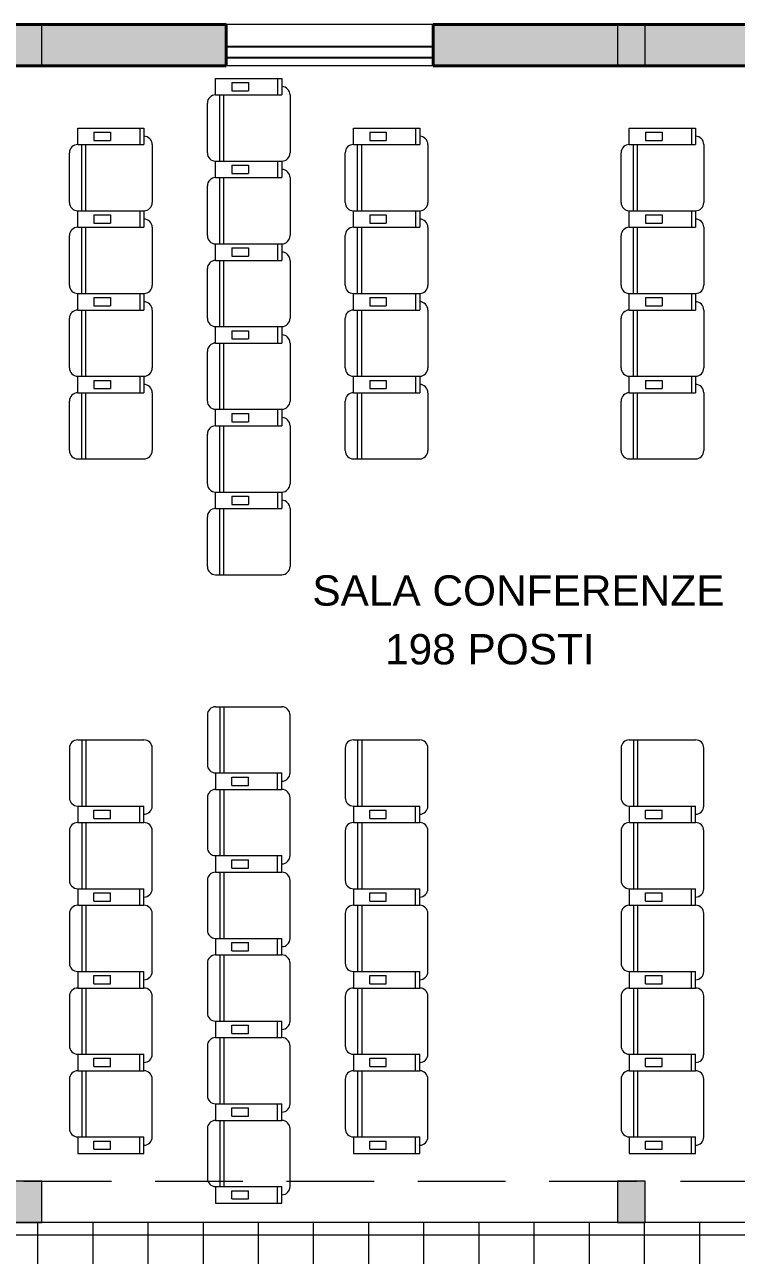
# Model space of a CAD drawing. Header units: millimetres. Extents: x 302.6 to 349.1, y 166.4 to 192.5.
# Drawn here: x 331.7 to 336.86, y 178.21 to 187.13 of the extents above; entities that cross this region are included whole.
import ezdxf

# ---------------------------------------------------------------- set-up
doc = ezdxf.new("R2010")
doc.units = ezdxf.units.MM
doc.linetypes.add('TRATTEGGIATA2', pattern=[9.525, 6.35, -3.175])
for name, color, linetype, lineweight in [('ARREDI attrezzature - furniture', 175, 'Continuous', 9), ('MURATURA sezioni - section wall', 7, 'Continuous', 40), ('PAVIMENTAZIONE - flooring', 250, 'Continuous', 5), ('PILASTRI struttura - structure', 7, 'Continuous', 13), ('PROIEZIONI finissime - fine lines', 251, 'Continuous', 9)]:
    doc.layers.add(name, color=color, linetype=linetype, lineweight=lineweight)
doc.layers.add('MURATURA tratteggi - hatch wall', color=253, linetype='Continuous', true_color=0xa1a1a1)
doc.layers.add('VETRATE sezioni - windows sections', color=171, linetype='Continuous', true_color=0x4d79ff)
doc.layers.add('SCRITTE - txt', color=252, linetype='Continuous')
doc.styles.get("Standard").update_dxf_attribs({"font": 'arial.ttf'})

msp = doc.modelspace()

# ---------------------------------------------------------------- hatches: boundary and pattern name
at = {"layer": 'MURATURA tratteggi - hatch wall'}
h = msp.add_hatch(color=256, dxfattribs=at)
h.dxf.hatch_style = 1
h.paths.add_polyline_path([(303.0264, 186.8349), (302.7264, 186.8349), (302.7264, 178.7474), (303.0264, 178.7474), (303.0264, 179.7974), (304.5764, 179.7974), (304.5764, 179.9474), (303.0264, 179.9474), (303.0264, 181.9474), (306.2264, 181.9474), (306.2264, 182.0974), (303.0264, 182.0974)])
h.paths.add_polyline_path([(304.3764, 187.1349), (303.0264, 187.1349), (303.0264, 186.8349), (304.3764, 186.8349)])
h.paths.add_polyline_path([(307.2264, 187.1349), (305.8764, 187.1349), (305.8764, 186.8349), (307.2264, 186.8349)])
h.paths.add_polyline_path([(308.5389, 187.1349), (307.4264, 187.1349), (307.4264, 186.8349), (308.5389, 186.8349)])
h.paths.add_polyline_path([(307.3764, 186.8349), (307.2264, 186.8349), (307.2264, 178.7474), (307.3764, 178.7474)])
h.paths.add_polyline_path([(314.5764, 182.0974), (311.3514, 182.0974), (311.3514, 186.8349), (311.2014, 186.8349), (311.2014, 182.0974), (308.3764, 182.0974), (308.3764, 181.9474), (311.2014, 181.9474), (311.2014, 179.9474), (309.6514, 179.9474), (309.6514, 179.7974), (311.2014, 179.7974), (311.2014, 178.7474), (311.3514, 178.7474), (311.3514, 179.7974), (312.9014, 179.7974), (312.9014, 179.9474), (311.3514, 179.9474), (311.3514, 181.9474), (314.5764, 181.9474)])
h.paths.add_polyline_path([(306.2264, 178.5974), (304.5764, 178.5974), (304.5764, 179.0974), (304.4264, 179.0974), (304.4264, 178.5974), (303.0264, 178.5974), (303.0264, 178.4474), (306.2264, 178.4474)])
h.paths.add_polyline_path([(305.0264, 176.4474), (304.7264, 176.4474), (304.7264, 175.3974), (302.7264, 175.3974), (302.7264, 173.5974), (303.0264, 173.5974), (303.0264, 175.0974), (304.8764, 175.0974), (304.8764, 174.8974), (305.0264, 174.8974), (305.0264, 175.0974)])
h.paths.add_polyline_path([(307.2264, 173.5974), (305.0264, 173.5974), (305.0264, 173.9974), (304.8764, 173.9974), (304.8764, 173.5974), (303.0264, 173.5974), (303.0264, 173.2974), (307.2264, 173.2974)])
h.paths.add_polyline_path([(314.4264, 176.4474), (306.7264, 176.4474), (306.7264, 176.2974), (311.1764, 176.2974), (311.1764, 173.5974), (311.3264, 173.5974), (311.3264, 176.2974), (314.4264, 176.2974)])
h.paths.add_polyline_path([(320.2865, 176.4474), (320.1264, 176.4474), (315.5764, 176.4474), (315.5764, 176.2974), (319.9764, 176.2974), (319.9764, 173.5974), (320.1264, 173.5974), (320.1264, 176.2974), (320.2865, 176.2974)])
h.paths.add_polyline_path([(325.1801, 176.4474), (321.2865, 176.4474), (321.2865, 176.2974), (323.8764, 176.2974), (323.8764, 173.5974), (324.0764, 173.5974), (324.0764, 176.2974), (325.1801, 176.2974)])
h.paths.add_polyline_path([(311.1764, 173.5974), (307.4264, 173.5974), (307.4264, 173.2974), (311.1764, 173.2974)])
h.paths.add_polyline_path([(315.5514, 173.5974), (314.4264, 173.5974), (314.4264, 175.2974), (314.4264, 175.4474), (314.2764, 175.4474), (314.2764, 173.5974), (311.3764, 173.5974), (311.3764, 173.2974), (315.5514, 173.2974)])
h.paths.add_polyline_path([(315.7264, 175.4474), (315.1204, 175.4474), (315.1204, 175.2974), (315.5764, 175.2974), (315.5764, 173.5974), (315.7264, 173.5974)])
h.paths.add_polyline_path([(319.9264, 173.5974), (315.7514, 173.5974), (315.7514, 173.2974), (319.9264, 173.2974)])
h.paths.add_polyline_path([(323.8764, 173.5974), (320.1264, 173.5974), (320.1264, 173.2974), (323.8764, 173.2974)])
h.paths.add_polyline_path([(327.6764, 173.5974), (324.0764, 173.5974), (324.0764, 173.2974), (327.6764, 173.2974)])
h.paths.add_polyline_path([(331.6264, 173.5974), (327.8764, 173.5974), (327.8764, 173.2974), (331.6264, 173.2974)])
h.paths.add_polyline_path([(336.0014, 173.5974), (331.8264, 173.5974), (331.8264, 173.2974), (336.0014, 173.2974)])
h.paths.add_polyline_path([(340.3764, 173.5974), (336.2014, 173.5974), (336.2014, 173.2974), (340.3764, 173.2974)])
h.paths.add_polyline_path([(339.2249, 176.4474), (332.9779, 176.4474), (332.9779, 176.2974), (336.0264, 176.2974), (336.0264, 173.5974), (336.1764, 173.5974), (336.1764, 176.2974), (339.2249, 176.2974)])
h.paths.add_polyline_path([(331.7764, 176.4474), (331.163, 176.4474), (331.163, 176.2974), (331.6264, 176.2974), (331.6264, 175.4474), (331.6264, 173.5974), (331.7764, 173.5974), (331.7764, 175.2974), (333.6279, 175.2974), (333.6279, 175.4474), (331.7764, 175.4474)])
h.paths.add_polyline_path([(311.1764, 187.1349), (310.0389, 187.1349), (310.0389, 186.8349), (311.1764, 186.8349)])
h.paths.add_polyline_path([(312.7139, 187.1349), (311.3764, 187.1349), (311.3764, 186.8349), (312.7139, 186.8349)])
h.paths.add_polyline_path([(315.5514, 187.1349), (314.2139, 187.1349), (314.2139, 186.8349), (315.5514, 186.8349)])
h.paths.add_polyline_path([(317.0889, 187.1349), (315.7514, 187.1349), (315.7514, 186.8349), (317.0889, 186.8349)])
h.paths.add_polyline_path([(319.9264, 187.1349), (318.5889, 187.1349), (318.5889, 186.8349), (319.9264, 186.8349)])
h.paths.add_polyline_path([(321.2639, 187.1349), (320.1264, 187.1349), (320.1264, 186.8349), (321.2639, 186.8349)])
h.paths.add_polyline_path([(323.8764, 187.1349), (322.7639, 187.1349), (322.7639, 186.8349), (323.8764, 186.8349)])
h.paths.add_polyline_path([(325.1264, 187.1349), (324.0764, 187.1349), (324.0764, 186.8349), (325.1264, 186.8349)])
h.paths.add_polyline_path([(327.6764, 187.1349), (326.6264, 187.1349), (326.6264, 186.8349), (327.6764, 186.8349)])
h.paths.add_polyline_path([(329.0014, 187.1349), (327.8764, 187.1349), (327.8764, 186.8349), (329.0014, 186.8349)])
h.paths.add_polyline_path([(336.0014, 187.1349), (334.6639, 187.1349), (334.6639, 186.8349), (336.0014, 186.8349)])
h.paths.add_polyline_path([(331.6264, 187.1349), (330.5014, 187.1349), (330.5014, 186.8349), (331.6264, 186.8349)])
h.paths.add_polyline_path([(333.1639, 187.1349), (331.8264, 187.1349), (331.8264, 186.8349), (333.1639, 186.8349)])
h.paths.add_polyline_path([(337.5389, 187.1349), (336.2014, 187.1349), (336.2014, 186.8349), (337.5389, 186.8349)])
h.paths.add_polyline_path([(340.3764, 187.1349), (339.0389, 187.1349), (339.0389, 186.8349), (340.3764, 186.8349)])
h.paths.add_polyline_path([(341.7014, 187.1349), (340.5764, 187.1349), (340.5764, 186.8349), (341.7014, 186.8349)])
h.paths.add_polyline_path([(344.3264, 187.1349), (343.2014, 187.1349), (343.2014, 186.8349), (344.3264, 186.8349)])
h.paths.add_polyline_path([(348.7264, 187.1349), (344.5264, 187.1349), (344.5264, 186.8349), (348.7264, 186.8349)])
h.paths.add_polyline_path([(349.0264, 186.8349), (348.7264, 186.8349), (348.7264, 178.7474), (349.0264, 178.7474)])
h.paths.add_polyline_path([(348.7264, 178.7474), (346.7264, 178.7474), (346.7264, 178.4474), (348.7264, 178.4474)])
h.paths.add_polyline_path([(347.0264, 176.4474), (346.7264, 176.4474), (346.7264, 174.8974), (346.8764, 174.8974), (346.8764, 175.0974), (348.7264, 175.0974), (348.7264, 173.5974), (349.0264, 173.5974), (349.0264, 175.3974), (347.0264, 175.3974)])
h.paths.add_polyline_path([(348.7264, 173.5974), (346.8764, 173.5974), (346.8764, 173.9974), (346.7264, 173.9974), (346.7264, 173.5974), (344.5264, 173.5974), (344.5264, 173.2974), (348.7264, 173.2974)])
h.paths.add_polyline_path([(344.3264, 173.5974), (340.5764, 173.5974), (340.5764, 173.2974), (344.3264, 173.2974)])
h.paths.add_polyline_path([(340.5764, 176.2974), (345.0264, 176.2974), (345.0264, 176.4474), (340.4264, 176.4474), (340.4264, 175.4474), (338.5749, 175.4474), (338.5749, 175.2974), (340.4264, 175.2974), (340.4264, 173.5974), (340.5764, 173.5974)])
h.paths.add_polyline_path([(311.1764, 178.5974), (309.8014, 178.5974), (309.8014, 179.0974), (309.6514, 179.0974), (309.6514, 178.5974), (308.4264, 178.5974), (308.4264, 178.4474), (311.1764, 178.4474)])
h.paths.add_polyline_path([(314.5514, 178.5974), (312.9014, 178.5974), (312.9014, 179.0974), (312.7514, 179.0974), (312.7514, 178.5974), (311.3764, 178.5974), (311.3764, 178.4474), (314.5514, 178.4474)])
h.paths.add_polyline_path([(315.7264, 186.8349), (315.5764, 186.8349), (315.5764, 178.7474), (315.7264, 178.7474)])
h.paths.add_polyline_path([(322.9264, 182.0974), (320.1014, 182.0974), (320.1014, 186.8349), (319.9514, 186.8349), (319.9514, 182.0974), (316.7264, 182.0974), (316.7264, 181.9474), (319.9514, 181.9474), (319.9514, 179.9474), (318.4014, 179.9474), (318.4014, 179.7974), (319.9514, 179.7974), (319.9514, 178.7474), (320.1014, 178.7474), (320.1014, 179.7974), (321.6514, 179.7974), (321.6514, 179.9474), (320.1014, 179.9474), (320.1014, 181.9474), (322.9264, 181.9474)])
h.paths.add_polyline_path([(319.9264, 178.5974), (318.5514, 178.5974), (318.5514, 179.0974), (318.4014, 179.0974), (318.4014, 178.5974), (316.7514, 178.5974), (316.7514, 178.4474), (319.9264, 178.4474)])
h.paths.add_polyline_path([(322.8764, 178.5974), (321.6514, 178.5974), (321.6514, 179.0974), (321.5014, 179.0974), (321.5014, 178.5974), (320.1264, 178.5974), (320.1264, 178.4474), (322.8764, 178.4474)])
h.paths.add_polyline_path([(324.0764, 186.8349), (323.9264, 186.8349), (323.9264, 178.7474), (324.0764, 178.7474)])
h.paths.add_polyline_path([(337.3749, 175.6974), (337.3249, 175.6974), (337.3249, 175.4474), (336.1764, 175.4474), (336.1764, 175.3974), (337.3749, 175.3974)], flags=17)
h.paths.add_polyline_path([(337.3749, 174.7974), (337.3249, 174.7974), (337.3249, 174.5474), (336.1764, 174.5474), (336.1764, 174.4974), (337.3749, 174.4974)], flags=17)
h.paths.add_polyline_path([(337.3764, 173.8974), (337.3264, 173.8974), (337.3264, 173.5974), (337.3764, 173.5974)], flags=17)
h.paths.add_polyline_path([(336.0264, 175.4474), (334.8779, 175.4474), (334.8779, 175.6974), (334.8279, 175.6974), (334.8279, 175.3974), (336.0264, 175.3974)], flags=17)
h.paths.add_polyline_path([(336.0264, 174.5474), (334.8779, 174.5474), (334.8779, 174.7974), (334.8279, 174.7974), (334.8279, 174.4974), (336.0264, 174.4974)], flags=17)
h.paths.add_polyline_path([(334.8764, 173.8974), (334.8264, 173.8974), (334.8264, 173.5974), (334.8764, 173.5974)], flags=17)
at = {"layer": 'MURATURA tratteggi - hatch wall', "true_color": 0x707070}
h = msp.add_hatch(color=8, dxfattribs=at)
h.dxf.hatch_style = 1
h.paths.add_polyline_path([(349.0264, 173.2974), (348.7264, 173.2974), (348.7264, 173.5974), (349.0264, 173.5974)], flags=17)
h.paths.add_polyline_path([(349.0264, 173.2974), (348.7264, 173.2974), (348.7264, 173.5974), (349.0264, 173.5974)], flags=17)
h.paths.add_polyline_path([(348.7264, 186.8349), (349.0264, 186.8349), (349.0264, 187.1349), (348.7264, 187.1349)])
h.paths.add_polyline_path([(344.3264, 173.2974), (344.5264, 173.2974), (344.5264, 173.5974), (344.3264, 173.5974)], flags=17)
h.paths.add_polyline_path([(344.3264, 173.2974), (344.5264, 173.2974), (344.5264, 173.5974), (344.3264, 173.5974)], flags=17)
h.paths.add_polyline_path([(348.7264, 173.2974), (349.0264, 173.2974), (349.0264, 173.5974), (348.7264, 173.5974)], flags=17)
h.paths.add_polyline_path([(348.7264, 173.2974), (349.0264, 173.2974), (349.0264, 173.5974), (348.7264, 173.5974)], flags=17)
h.paths.add_polyline_path([(302.7264, 173.2974), (303.0264, 173.2974), (303.0264, 173.5974), (302.7264, 173.5974)], flags=17)
h.paths.add_polyline_path([(302.7264, 173.2974), (303.0264, 173.2974), (303.0264, 173.5974), (302.7264, 173.5974)], flags=17)
h.paths.add_polyline_path([(307.2264, 173.2974), (307.4264, 173.2974), (307.4264, 173.5974), (307.2264, 173.5974)], flags=17)
h.paths.add_polyline_path([(307.2264, 173.2974), (307.4264, 173.2974), (307.4264, 173.5974), (307.2264, 173.5974)], flags=17)
h.paths.add_polyline_path([(311.1764, 173.2974), (311.3764, 173.2974), (311.3764, 173.5974), (311.1764, 173.5974)], flags=17)
h.paths.add_polyline_path([(315.5514, 173.2974), (315.7514, 173.2974), (315.7514, 173.5974), (315.5514, 173.5974)])
h.paths.add_polyline_path([(311.1764, 173.2974), (311.3764, 173.2974), (311.3764, 173.5974), (311.1764, 173.5974)], flags=17)
h.paths.add_polyline_path([(319.9264, 173.2974), (320.1264, 173.2974), (320.1264, 173.5974), (319.9264, 173.5974)])
h.paths.add_polyline_path([(324.0764, 173.2974), (323.8764, 173.2974), (323.8764, 173.5974), (324.0764, 173.5974)])
h.paths.add_polyline_path([(336.2014, 173.2974), (336.0014, 173.2974), (336.0014, 173.5974), (336.2014, 173.5974)])
h.paths.add_polyline_path([(340.5764, 173.2974), (340.3764, 173.2974), (340.3764, 173.5974), (340.5764, 173.5974)])
h.paths.add_polyline_path([(331.8264, 173.2974), (331.6264, 173.2974), (331.6264, 173.5974), (331.8264, 173.5974)])
h.paths.add_polyline_path([(327.6764, 173.2974), (327.8764, 173.2974), (327.8764, 173.5974), (327.6764, 173.5974)])
h.paths.add_polyline_path([(324.0764, 186.8349), (323.8764, 186.8349), (323.8764, 187.1349), (324.0764, 187.1349)])
h.paths.add_polyline_path([(320.1264, 186.8349), (319.9264, 186.8349), (319.9264, 187.1349), (320.1264, 187.1349)])
h.paths.add_polyline_path([(324.0764, 178.4474), (323.8764, 178.4474), (323.8764, 178.7474), (324.0764, 178.7474)])
h.paths.add_polyline_path([(320.1264, 178.4474), (319.9264, 178.4474), (319.9264, 178.7474), (320.1264, 178.7474)])
h.paths.add_polyline_path([(315.7514, 186.8349), (315.5514, 186.8349), (315.5514, 187.1349), (315.7514, 187.1349)])
h.paths.add_polyline_path([(315.7514, 178.4474), (315.5514, 178.4474), (315.5514, 178.7474), (315.7514, 178.7474)])
h.paths.add_polyline_path([(303.0264, 186.8349), (302.7264, 186.8349), (302.7264, 187.1349), (303.0264, 187.1349)])
h.paths.add_polyline_path([(303.0264, 178.4474), (302.7264, 178.4474), (302.7264, 178.7474), (303.0264, 178.7474)])
h.paths.add_polyline_path([(311.3764, 186.8349), (311.1764, 186.8349), (311.1764, 187.1349), (311.3764, 187.1349)])
h.paths.add_polyline_path([(307.4264, 186.8349), (307.2264, 186.8349), (307.2264, 187.1349), (307.4264, 187.1349)])
h.paths.add_polyline_path([(311.3764, 178.4474), (311.1764, 178.4474), (311.1764, 178.7474), (311.3764, 178.7474)])
h.paths.add_polyline_path([(307.4264, 178.4474), (307.2264, 178.4474), (307.2264, 178.7474), (307.4264, 178.7474)])
h.paths.add_polyline_path([(327.6764, 186.8349), (327.8764, 186.8349), (327.8764, 187.1349), (327.6764, 187.1349)])
h.paths.add_polyline_path([(331.6264, 186.8349), (331.8264, 186.8349), (331.8264, 187.1349), (331.6264, 187.1349)])
h.paths.add_polyline_path([(327.6764, 178.4474), (327.8764, 178.4474), (327.8764, 178.7474), (327.6764, 178.7474)])
h.paths.add_polyline_path([(331.6264, 178.4474), (331.8264, 178.4474), (331.8264, 178.7474), (331.6264, 178.7474)])
h.paths.add_polyline_path([(336.0014, 186.8349), (336.2014, 186.8349), (336.2014, 187.1349), (336.0014, 187.1349)])
h.paths.add_polyline_path([(336.0014, 178.4474), (336.2014, 178.4474), (336.2014, 178.7474), (336.0014, 178.7474)])
h.paths.add_polyline_path([(348.7264, 178.4474), (349.0264, 178.4474), (349.0264, 178.7474), (348.7264, 178.7474)])
h.paths.add_polyline_path([(340.3764, 186.8349), (340.5764, 186.8349), (340.5764, 187.1349), (340.3764, 187.1349)])
h.paths.add_polyline_path([(344.3264, 186.8349), (344.5264, 186.8349), (344.5264, 187.1349), (344.3264, 187.1349)])
h.paths.add_polyline_path([(340.3764, 178.4474), (340.5764, 178.4474), (340.5764, 178.7474), (340.3764, 178.7474)])
h.paths.add_polyline_path([(344.3264, 178.4474), (344.5264, 178.4474), (344.5264, 178.7474), (344.3264, 178.7474)])
at = {"layer": 'PAVIMENTAZIONE - flooring'}
h = msp.add_hatch(dxfattribs=at)
h.set_pattern_fill('_USER', color=256, scale=0.4, angle=90, style=0, double=1, pattern_type=0)
h.set_pattern_definition([(90, (94.9972, 11.9578), (-0.4, 0), []), (180, (94.9972, 11.9578), (0, -0.4), [])])
h.paths.add_polyline_path([(346.7264, 178.4474), (323.9967, 178.4474), (323.9967, 178.433), (324.9728, 178.433), (324.9728, 178.3842, -0.394387), (323.9764, 177.4474), (323.9764, 177.4474, -0.394387), (324.9728, 176.5107), (324.9728, 176.4619), (323.9967, 176.4619), (323.9967, 176.4474), (345.0547, 176.4474), (345.0547, 177.1752), (345.0925, 177.1752, -0.403471), (345.8475, 176.4474), (346.7264, 176.4474)])
h.paths.add_polyline_path([(324.9728, 178.3842), (323.9967, 178.3842), (323.9967, 178.427), (323.9764, 178.427), (323.9764, 177.4474, 0.394387)], flags=17)
h.paths.add_polyline_path([(323.9764, 177.4474), (323.9764, 176.4679), (323.9967, 176.4679), (323.9967, 176.5107), (324.9728, 176.5107, 0.394387)], flags=17)
h.paths.add_polyline_path([(345.0925, 177.1752), (345.0925, 176.4474), (345.8475, 176.4474, 0.403471)], flags=17)

# ---------------------------------------------------------------- linework, layer by layer
at = {"layer": 'ARREDI attrezzature - furniture'}
for p, q in [((333.0864, 186.7449), (333.5664, 186.7449)), ((333.0864, 186.6249), (333.0864, 186.7449)), ((333.2042, 186.7149), (333.3242, 186.7149)), ((333.2042, 186.7149), (333.2042, 186.6549)), ((333.3242, 186.7149), (333.3242, 186.6549)), ((333.5364, 186.7449), (333.5364, 186.6249)), ((333.5664, 186.7449), (333.5664, 186.6249)), ((333.0864, 186.6249), (333.5664, 186.6249)), ((333.1164, 186.1449), (333.1164, 186.6249)), ((333.1464, 186.1449), (333.1464, 186.6249)), ((333.2042, 186.6549), (333.3242, 186.6549)), ((333.6264, 186.6249), (333.6264, 186.2049)), ((333.0264, 186.2049), (333.0264, 186.5649)), ((332.0864, 186.3849), (332.5664, 186.3849)), ((332.0864, 186.2649), (332.0864, 186.3849)), ((332.2042, 186.3549), (332.3242, 186.3549)), ((332.2042, 186.3549), (332.2042, 186.2949)), ((332.3242, 186.3549), (332.3242, 186.2949)), ((332.5364, 186.3849), (332.5364, 186.2649)), ((332.5664, 186.3849), (332.5664, 186.2649)), ((334.0864, 186.3849), (334.5664, 186.3849)), ((334.0864, 186.2649), (334.0864, 186.3849)), ((334.2042, 186.3549), (334.3242, 186.3549)), ((334.2042, 186.3549), (334.2042, 186.2949)), ((334.3242, 186.3549), (334.3242, 186.2949)), ((334.5364, 186.3849), (334.5364, 186.2649)), ((334.5664, 186.3849), (334.5664, 186.2649)), ((336.0864, 186.3849), (336.5664, 186.3849)), ((336.0864, 186.2649), (336.0864, 186.3849)), ((336.2042, 186.3549), (336.3242, 186.3549)), ((336.2042, 186.3549), (336.2042, 186.2949)), ((336.3242, 186.3549), (336.3242, 186.2949)), ((336.5364, 186.3849), (336.5364, 186.2649)), ((336.5664, 186.3849), (336.5664, 186.2649)), ((332.0864, 186.2649), (332.5664, 186.2649)), ((332.1164, 185.7849), (332.1164, 186.2649)), ((332.1464, 185.7849), (332.1464, 186.2649)), ((332.2042, 186.2949), (332.3242, 186.2949)), ((332.6264, 186.2649), (332.6264, 185.8449)), ((334.0864, 186.2649), (334.5664, 186.2649)), ((334.1164, 185.7849), (334.1164, 186.2649)), ((334.1464, 185.7849), (334.1464, 186.2649)), ((334.2042, 186.2949), (334.3242, 186.2949)), ((334.6264, 186.2649), (334.6264, 185.8449)), ((336.0864, 186.2649), (336.5664, 186.2649)), ((336.1164, 185.7849), (336.1164, 186.2649)), ((336.1464, 185.7849), (336.1464, 186.2649)), ((336.2042, 186.2949), (336.3242, 186.2949)), ((336.6264, 186.2649), (336.6264, 185.8449)), ((332.0264, 185.8449), (332.0264, 186.2049)), ((333.0864, 186.1449), (333.5664, 186.1449)), ((333.0864, 186.0249), (333.0864, 186.1449)), ((333.0864, 186.1449), (333.5664, 186.1449)), ((333.5364, 186.1449), (333.5364, 186.0249)), ((333.5664, 186.1449), (333.5664, 186.0249)), ((334.0264, 185.8449), (334.0264, 186.2049)), ((336.0264, 185.8449), (336.0264, 186.2049)), ((333.2042, 186.1149), (333.3242, 186.1149)), ((333.2042, 186.1149), (333.2042, 186.0549)), ((333.2042, 186.0549), (333.3242, 186.0549)), ((333.3242, 186.1149), (333.3242, 186.0549)), ((333.0264, 185.6049), (333.0264, 185.9649)), ((333.0864, 186.0249), (333.5664, 186.0249)), ((333.1164, 185.5449), (333.1164, 186.0249)), ((333.1464, 185.5449), (333.1464, 186.0249)), ((333.6264, 186.0249), (333.6264, 185.6049)), ((332.0864, 185.7849), (332.5664, 185.7849)), ((332.0864, 185.6649), (332.0864, 185.7849)), ((332.0864, 185.7849), (332.5664, 185.7849)), ((332.5364, 185.7849), (332.5364, 185.6649)), ((332.5664, 185.7849), (332.5664, 185.6649)), ((334.0864, 185.7849), (334.5664, 185.7849)), ((334.0864, 185.6649), (334.0864, 185.7849)), ((334.0864, 185.7849), (334.5664, 185.7849)), ((334.5364, 185.7849), (334.5364, 185.6649)), ((334.5664, 185.7849), (334.5664, 185.6649)), ((336.0864, 185.7849), (336.5664, 185.7849)), ((336.0864, 185.6649), (336.0864, 185.7849)), ((336.0864, 185.7849), (336.5664, 185.7849)), ((336.5364, 185.7849), (336.5364, 185.6649)), ((336.5664, 185.7849), (336.5664, 185.6649)), ((332.2042, 185.7549), (332.3242, 185.7549)), ((332.2042, 185.7549), (332.2042, 185.6949)), ((332.2042, 185.6949), (332.3242, 185.6949)), ((332.3242, 185.7549), (332.3242, 185.6949)), ((334.2042, 185.7549), (334.3242, 185.7549)), ((334.2042, 185.7549), (334.2042, 185.6949)), ((334.2042, 185.6949), (334.3242, 185.6949)), ((334.3242, 185.7549), (334.3242, 185.6949)), ((336.2042, 185.7549), (336.3242, 185.7549)), ((336.2042, 185.7549), (336.2042, 185.6949)), ((336.2042, 185.6949), (336.3242, 185.6949)), ((336.3242, 185.7549), (336.3242, 185.6949)), ((332.0264, 185.2449), (332.0264, 185.6049)), ((332.0864, 185.6649), (332.5664, 185.6649)), ((332.1164, 185.1849), (332.1164, 185.6649)), ((332.1464, 185.1849), (332.1464, 185.6649)), ((332.6264, 185.6649), (332.6264, 185.2449)), ((334.0264, 185.2449), (334.0264, 185.6049)), ((334.0864, 185.6649), (334.5664, 185.6649)), ((334.1164, 185.1849), (334.1164, 185.6649)), ((334.1464, 185.1849), (334.1464, 185.6649)), ((334.6264, 185.6649), (334.6264, 185.2449)), ((336.0264, 185.2449), (336.0264, 185.6049)), ((336.0864, 185.6649), (336.5664, 185.6649)), ((336.1164, 185.1849), (336.1164, 185.6649)), ((336.1464, 185.1849), (336.1464, 185.6649)), ((336.6264, 185.6649), (336.6264, 185.2449)), ((333.0864, 185.5449), (333.5664, 185.5449)), ((333.0864, 185.4249), (333.0864, 185.5449)), ((333.0864, 185.5449), (333.5664, 185.5449)), ((333.2042, 185.5149), (333.3242, 185.5149)), ((333.2042, 185.5149), (333.2042, 185.4549)), ((333.3242, 185.5149), (333.3242, 185.4549)), ((333.5364, 185.5449), (333.5364, 185.4249)), ((333.5664, 185.5449), (333.5664, 185.4249)), ((333.0864, 185.4249), (333.5664, 185.4249)), ((333.1164, 184.9449), (333.1164, 185.4249)), ((333.1464, 184.9449), (333.1464, 185.4249)), ((333.2042, 185.4549), (333.3242, 185.4549)), ((333.6264, 185.4249), (333.6264, 185.0049)), ((333.0264, 185.0049), (333.0264, 185.3649)), ((332.0864, 185.1849), (332.5664, 185.1849)), ((332.0864, 185.0649), (332.0864, 185.1849)), ((332.0864, 185.1849), (332.5664, 185.1849)), ((332.2042, 185.1549), (332.3242, 185.1549)), ((332.2042, 185.1549), (332.2042, 185.0949)), ((332.3242, 185.1549), (332.3242, 185.0949)), ((332.5364, 185.1849), (332.5364, 185.0649)), ((332.5664, 185.1849), (332.5664, 185.0649)), ((334.0864, 185.1849), (334.5664, 185.1849)), ((334.0864, 185.0649), (334.0864, 185.1849)), ((334.0864, 185.1849), (334.5664, 185.1849)), ((334.2042, 185.1549), (334.3242, 185.1549)), ((334.2042, 185.1549), (334.2042, 185.0949)), ((334.3242, 185.1549), (334.3242, 185.0949)), ((334.5364, 185.1849), (334.5364, 185.0649)), ((334.5664, 185.1849), (334.5664, 185.0649)), ((336.0864, 185.1849), (336.5664, 185.1849)), ((336.0864, 185.0649), (336.0864, 185.1849)), ((336.0864, 185.1849), (336.5664, 185.1849)), ((336.2042, 185.1549), (336.3242, 185.1549)), ((336.2042, 185.1549), (336.2042, 185.0949)), ((336.3242, 185.1549), (336.3242, 185.0949)), ((336.5364, 185.1849), (336.5364, 185.0649)), ((336.5664, 185.1849), (336.5664, 185.0649)), ((332.0864, 185.0649), (332.5664, 185.0649)), ((332.1164, 184.5849), (332.1164, 185.0649)), ((332.1464, 184.5849), (332.1464, 185.0649)), ((332.2042, 185.0949), (332.3242, 185.0949)), ((332.6264, 185.0649), (332.6264, 184.6449)), ((334.0864, 185.0649), (334.5664, 185.0649)), ((334.1164, 184.5849), (334.1164, 185.0649)), ((334.1464, 184.5849), (334.1464, 185.0649)), ((334.2042, 185.0949), (334.3242, 185.0949)), ((334.6264, 185.0649), (334.6264, 184.6449)), ((336.0864, 185.0649), (336.5664, 185.0649)), ((336.1164, 184.5849), (336.1164, 185.0649)), ((336.1464, 184.5849), (336.1464, 185.0649)), ((336.2042, 185.0949), (336.3242, 185.0949)), ((336.6264, 185.0649), (336.6264, 184.6449)), ((332.0264, 184.6449), (332.0264, 185.0049)), ((334.0264, 184.6449), (334.0264, 185.0049)), ((336.0264, 184.6449), (336.0264, 185.0049)), ((333.0864, 184.9449), (333.5664, 184.9449)), ((333.0864, 184.8249), (333.0864, 184.9449)), ((333.0864, 184.9449), (333.5664, 184.9449)), ((333.2042, 184.9149), (333.3242, 184.9149)), ((333.2042, 184.9149), (333.2042, 184.8549)), ((333.3242, 184.9149), (333.3242, 184.8549)), ((333.5364, 184.9449), (333.5364, 184.8249)), ((333.5664, 184.9449), (333.5664, 184.8249)), ((333.0864, 184.8249), (333.5664, 184.8249)), ((333.1164, 184.3449), (333.1164, 184.8249)), ((333.1464, 184.3449), (333.1464, 184.8249)), ((333.2042, 184.8549), (333.3242, 184.8549)), ((333.6264, 184.8249), (333.6264, 184.4049)), ((333.0264, 184.4049), (333.0264, 184.7649)), ((332.0864, 184.5849), (332.5664, 184.5849)), ((332.0864, 184.4649), (332.0864, 184.5849)), ((332.0864, 184.5849), (332.5664, 184.5849)), ((332.2042, 184.5549), (332.3242, 184.5549)), ((332.2042, 184.5549), (332.2042, 184.4949)), ((332.3242, 184.5549), (332.3242, 184.4949)), ((332.5364, 184.5849), (332.5364, 184.4649)), ((332.5664, 184.5849), (332.5664, 184.4649)), ((334.0864, 184.5849), (334.5664, 184.5849)), ((334.0864, 184.4649), (334.0864, 184.5849)), ((334.0864, 184.5849), (334.5664, 184.5849)), ((334.2042, 184.5549), (334.3242, 184.5549)), ((334.2042, 184.5549), (334.2042, 184.4949)), ((334.3242, 184.5549), (334.3242, 184.4949)), ((334.5364, 184.5849), (334.5364, 184.4649)), ((334.5664, 184.5849), (334.5664, 184.4649)), ((336.0864, 184.5849), (336.5664, 184.5849)), ((336.0864, 184.4649), (336.0864, 184.5849)), ((336.0864, 184.5849), (336.5664, 184.5849)), ((336.2042, 184.5549), (336.3242, 184.5549)), ((336.2042, 184.5549), (336.2042, 184.4949)), ((336.3242, 184.5549), (336.3242, 184.4949)), ((336.5364, 184.5849), (336.5364, 184.4649)), ((336.5664, 184.5849), (336.5664, 184.4649)), ((332.0864, 184.4649), (332.5664, 184.4649)), ((332.1164, 183.9849), (332.1164, 184.4649)), ((332.1464, 183.9849), (332.1464, 184.4649)), ((332.2042, 184.4949), (332.3242, 184.4949)), ((332.6264, 184.4649), (332.6264, 184.0449)), ((334.0864, 184.4649), (334.5664, 184.4649)), ((334.1164, 183.9849), (334.1164, 184.4649)), ((334.1464, 183.9849), (334.1464, 184.4649)), ((334.2042, 184.4949), (334.3242, 184.4949)), ((334.6264, 184.4649), (334.6264, 184.0449)), ((336.0864, 184.4649), (336.5664, 184.4649)), ((336.1164, 183.9849), (336.1164, 184.4649)), ((336.1464, 183.9849), (336.1464, 184.4649)), ((336.2042, 184.4949), (336.3242, 184.4949)), ((336.6264, 184.4649), (336.6264, 184.0449)), ((332.0264, 184.0449), (332.0264, 184.4049)), ((333.0864, 184.3449), (333.5664, 184.3449)), ((333.0864, 184.2249), (333.0864, 184.3449)), ((333.0864, 184.3449), (333.5664, 184.3449)), ((333.5364, 184.3449), (333.5364, 184.2249)), ((333.5664, 184.3449), (333.5664, 184.2249)), ((334.0264, 184.0449), (334.0264, 184.4049)), ((336.0264, 184.0449), (336.0264, 184.4049)), ((333.2042, 184.3149), (333.3242, 184.3149)), ((333.2042, 184.3149), (333.2042, 184.2549)), ((333.2042, 184.2549), (333.3242, 184.2549)), ((333.3242, 184.3149), (333.3242, 184.2549)), ((333.0264, 183.8049), (333.0264, 184.1649)), ((333.0864, 184.2249), (333.5664, 184.2249)), ((333.1164, 183.7449), (333.1164, 184.2249)), ((333.1464, 183.7449), (333.1464, 184.2249)), ((333.6264, 184.2249), (333.6264, 183.8049)), ((332.0864, 183.9849), (332.5664, 183.9849)), ((334.0864, 183.9849), (334.5664, 183.9849)), ((336.0864, 183.9849), (336.5664, 183.9849)), ((333.0864, 183.7449), (333.5664, 183.7449)), ((333.0864, 183.6249), (333.0864, 183.7449)), ((333.0864, 183.7449), (333.5664, 183.7449)), ((333.2042, 183.7149), (333.3242, 183.7149)), ((333.2042, 183.7149), (333.2042, 183.6549)), ((333.3242, 183.7149), (333.3242, 183.6549)), ((333.5364, 183.7449), (333.5364, 183.6249)), ((333.5664, 183.7449), (333.5664, 183.6249)), ((333.0864, 183.6249), (333.5664, 183.6249)), ((333.1164, 183.1449), (333.1164, 183.6249)), ((333.1464, 183.1449), (333.1464, 183.6249)), ((333.2042, 183.6549), (333.3242, 183.6549)), ((333.6264, 183.6249), (333.6264, 183.2049)), ((333.0264, 183.2049), (333.0264, 183.5649)), ((333.0864, 183.1449), (333.5664, 183.1449)), ((333.0264, 182.1274), (333.0264, 181.7674)), ((333.0864, 182.1874), (333.5664, 182.1874)), ((333.1164, 182.1874), (333.1164, 181.7074)), ((333.1464, 182.1874), (333.1464, 181.7074)), ((333.6264, 181.7074), (333.6264, 182.1274)), ((332.0864, 181.9474), (332.5664, 181.9474)), ((332.1164, 181.9474), (332.1164, 181.4674)), ((332.1464, 181.9474), (332.1464, 181.4674)), ((334.0864, 181.9474), (334.5664, 181.9474)), ((334.1164, 181.9474), (334.1164, 181.4674)), ((334.1464, 181.9474), (334.1464, 181.4674)), ((336.0864, 181.9474), (336.5664, 181.9474)), ((336.1164, 181.9474), (336.1164, 181.4674)), ((336.1464, 181.9474), (336.1464, 181.4674)), ((332.0264, 181.8874), (332.0264, 181.5274)), ((332.6264, 181.4674), (332.6264, 181.8874)), ((334.0264, 181.8874), (334.0264, 181.5274)), ((334.6264, 181.4674), (334.6264, 181.8874)), ((336.0264, 181.8874), (336.0264, 181.5274)), ((336.6264, 181.4674), (336.6264, 181.8874)), ((333.0864, 181.7074), (333.5664, 181.7074)), ((333.0864, 181.7074), (333.0864, 181.5874)), ((333.2042, 181.6774), (333.3242, 181.6774)), ((333.2042, 181.6174), (333.2042, 181.6774)), ((333.3242, 181.6174), (333.3242, 181.6774)), ((333.5364, 181.5874), (333.5364, 181.7074)), ((333.5664, 181.5874), (333.5664, 181.7074)), ((333.0864, 181.5874), (333.5664, 181.5874)), ((333.0864, 181.5874), (333.5664, 181.5874)), ((333.1164, 181.5874), (333.1164, 181.1074)), ((333.1464, 181.5874), (333.1464, 181.1074)), ((333.2042, 181.6174), (333.3242, 181.6174)), ((333.0264, 181.5274), (333.0264, 181.1674)), ((333.6264, 181.1074), (333.6264, 181.5274)), ((332.0864, 181.4674), (332.5664, 181.4674)), ((332.0864, 181.4674), (332.0864, 181.3474)), ((332.2042, 181.4374), (332.3242, 181.4374)), ((332.2042, 181.3774), (332.2042, 181.4374)), ((332.3242, 181.3774), (332.3242, 181.4374)), ((332.5364, 181.3474), (332.5364, 181.4674)), ((332.5664, 181.3474), (332.5664, 181.4674)), ((334.0864, 181.4674), (334.5664, 181.4674)), ((334.0864, 181.4674), (334.0864, 181.3474)), ((334.2042, 181.4374), (334.3242, 181.4374)), ((334.2042, 181.3774), (334.2042, 181.4374)), ((334.3242, 181.3774), (334.3242, 181.4374)), ((334.5364, 181.3474), (334.5364, 181.4674)), ((334.5664, 181.3474), (334.5664, 181.4674)), ((336.0864, 181.4674), (336.5664, 181.4674)), ((336.0864, 181.4674), (336.0864, 181.3474)), ((336.2042, 181.4374), (336.3242, 181.4374)), ((336.2042, 181.3774), (336.2042, 181.4374)), ((336.3242, 181.3774), (336.3242, 181.4374)), ((336.5364, 181.3474), (336.5364, 181.4674)), ((336.5664, 181.3474), (336.5664, 181.4674)), ((332.0864, 181.3474), (332.5664, 181.3474)), ((332.0864, 181.3474), (332.5664, 181.3474)), ((332.1164, 181.3474), (332.1164, 180.8674)), ((332.1464, 181.3474), (332.1464, 180.8674)), ((332.2042, 181.3774), (332.3242, 181.3774)), ((334.0864, 181.3474), (334.5664, 181.3474)), ((334.0864, 181.3474), (334.5664, 181.3474)), ((334.1164, 181.3474), (334.1164, 180.8674)), ((334.1464, 181.3474), (334.1464, 180.8674)), ((334.2042, 181.3774), (334.3242, 181.3774)), ((336.0864, 181.3474), (336.5664, 181.3474)), ((336.0864, 181.3474), (336.5664, 181.3474)), ((336.1164, 181.3474), (336.1164, 180.8674)), ((336.1464, 181.3474), (336.1464, 180.8674)), ((336.2042, 181.3774), (336.3242, 181.3774)), ((332.0264, 181.2874), (332.0264, 180.9274)), ((332.6264, 180.8674), (332.6264, 181.2874)), ((334.0264, 181.2874), (334.0264, 180.9274)), ((334.6264, 180.8674), (334.6264, 181.2874)), ((336.0264, 181.2874), (336.0264, 180.9274)), ((336.6264, 180.8674), (336.6264, 181.2874)), ((333.0864, 181.1074), (333.5664, 181.1074)), ((333.0864, 181.1074), (333.0864, 180.9874)), ((333.2042, 181.0774), (333.3242, 181.0774)), ((333.2042, 181.0174), (333.2042, 181.0774)), ((333.3242, 181.0174), (333.3242, 181.0774)), ((333.5364, 180.9874), (333.5364, 181.1074)), ((333.5664, 180.9874), (333.5664, 181.1074)), ((333.0864, 180.9874), (333.5664, 180.9874)), ((333.0864, 180.9874), (333.5664, 180.9874)), ((333.1164, 180.9874), (333.1164, 180.5074)), ((333.1464, 180.9874), (333.1464, 180.5074)), ((333.2042, 181.0174), (333.3242, 181.0174)), ((332.0864, 180.8674), (332.5664, 180.8674)), ((332.0864, 180.8674), (332.0864, 180.7474)), ((332.5364, 180.7474), (332.5364, 180.8674)), ((332.5664, 180.7474), (332.5664, 180.8674)), ((333.0264, 180.9274), (333.0264, 180.5674)), ((333.6264, 180.5074), (333.6264, 180.9274)), ((334.0864, 180.8674), (334.5664, 180.8674)), ((334.0864, 180.8674), (334.0864, 180.7474)), ((334.5364, 180.7474), (334.5364, 180.8674)), ((334.5664, 180.7474), (334.5664, 180.8674)), ((336.0864, 180.8674), (336.5664, 180.8674)), ((336.0864, 180.8674), (336.0864, 180.7474)), ((336.5364, 180.7474), (336.5364, 180.8674)), ((336.5664, 180.7474), (336.5664, 180.8674)), ((332.2042, 180.8374), (332.3242, 180.8374)), ((332.2042, 180.7774), (332.2042, 180.8374)), ((332.2042, 180.7774), (332.3242, 180.7774)), ((332.3242, 180.7774), (332.3242, 180.8374)), ((334.2042, 180.8374), (334.3242, 180.8374)), ((334.2042, 180.7774), (334.2042, 180.8374)), ((334.2042, 180.7774), (334.3242, 180.7774)), ((334.3242, 180.7774), (334.3242, 180.8374)), ((336.2042, 180.8374), (336.3242, 180.8374)), ((336.2042, 180.7774), (336.2042, 180.8374)), ((336.2042, 180.7774), (336.3242, 180.7774)), ((336.3242, 180.7774), (336.3242, 180.8374)), ((332.0264, 180.6874), (332.0264, 180.3274)), ((332.0864, 180.7474), (332.5664, 180.7474)), ((332.0864, 180.7474), (332.5664, 180.7474)), ((332.1164, 180.7474), (332.1164, 180.2674)), ((332.1464, 180.7474), (332.1464, 180.2674)), ((332.6264, 180.2674), (332.6264, 180.6874)), ((334.0264, 180.6874), (334.0264, 180.3274)), ((334.0864, 180.7474), (334.5664, 180.7474)), ((334.0864, 180.7474), (334.5664, 180.7474)), ((334.1164, 180.7474), (334.1164, 180.2674)), ((334.1464, 180.7474), (334.1464, 180.2674)), ((334.6264, 180.2674), (334.6264, 180.6874)), ((336.0264, 180.6874), (336.0264, 180.3274)), ((336.0864, 180.7474), (336.5664, 180.7474)), ((336.0864, 180.7474), (336.5664, 180.7474)), ((336.1164, 180.7474), (336.1164, 180.2674)), ((336.1464, 180.7474), (336.1464, 180.2674)), ((336.6264, 180.2674), (336.6264, 180.6874)), ((333.0864, 180.5074), (333.5664, 180.5074)), ((333.0864, 180.5074), (333.0864, 180.3874)), ((333.5364, 180.3874), (333.5364, 180.5074)), ((333.5664, 180.3874), (333.5664, 180.5074)), ((333.2042, 180.4774), (333.3242, 180.4774)), ((333.2042, 180.4174), (333.2042, 180.4774)), ((333.2042, 180.4174), (333.3242, 180.4174)), ((333.3242, 180.4174), (333.3242, 180.4774)), ((333.0264, 180.3274), (333.0264, 179.9674)), ((333.0864, 180.3874), (333.5664, 180.3874)), ((333.0864, 180.3874), (333.5664, 180.3874)), ((333.1164, 180.3874), (333.1164, 179.9074)), ((333.1464, 180.3874), (333.1464, 179.9074)), ((333.6264, 179.9074), (333.6264, 180.3274)), ((332.0864, 180.2674), (332.5664, 180.2674)), ((332.0864, 180.2674), (332.0864, 180.1474)), ((332.2042, 180.2374), (332.3242, 180.2374)), ((332.2042, 180.1774), (332.2042, 180.2374)), ((332.3242, 180.1774), (332.3242, 180.2374)), ((332.5364, 180.1474), (332.5364, 180.2674)), ((332.5664, 180.1474), (332.5664, 180.2674)), ((334.0864, 180.2674), (334.5664, 180.2674)), ((334.0864, 180.2674), (334.0864, 180.1474)), ((334.2042, 180.2374), (334.3242, 180.2374)), ((334.2042, 180.1774), (334.2042, 180.2374)), ((334.3242, 180.1774), (334.3242, 180.2374)), ((334.5364, 180.1474), (334.5364, 180.2674)), ((334.5664, 180.1474), (334.5664, 180.2674)), ((336.0864, 180.2674), (336.5664, 180.2674)), ((336.0864, 180.2674), (336.0864, 180.1474)), ((336.2042, 180.2374), (336.3242, 180.2374)), ((336.2042, 180.1774), (336.2042, 180.2374)), ((336.3242, 180.1774), (336.3242, 180.2374)), ((336.5364, 180.1474), (336.5364, 180.2674)), ((336.5664, 180.1474), (336.5664, 180.2674)), ((332.0864, 180.1474), (332.5664, 180.1474)), ((332.0864, 180.1474), (332.5664, 180.1474)), ((332.1164, 180.1474), (332.1164, 179.6674)), ((332.1464, 180.1474), (332.1464, 179.6674)), ((332.2042, 180.1774), (332.3242, 180.1774)), ((334.0864, 180.1474), (334.5664, 180.1474)), ((334.0864, 180.1474), (334.5664, 180.1474)), ((334.1164, 180.1474), (334.1164, 179.6674)), ((334.1464, 180.1474), (334.1464, 179.6674)), ((334.2042, 180.1774), (334.3242, 180.1774)), ((336.0864, 180.1474), (336.5664, 180.1474)), ((336.0864, 180.1474), (336.5664, 180.1474)), ((336.1164, 180.1474), (336.1164, 179.6674)), ((336.1464, 180.1474), (336.1464, 179.6674)), ((336.2042, 180.1774), (336.3242, 180.1774)), ((332.0264, 180.0874), (332.0264, 179.7274)), ((332.6264, 179.6674), (332.6264, 180.0874)), ((334.0264, 180.0874), (334.0264, 179.7274)), ((334.6264, 179.6674), (334.6264, 180.0874)), ((336.0264, 180.0874), (336.0264, 179.7274)), ((336.6264, 179.6674), (336.6264, 180.0874)), ((333.0864, 179.9074), (333.5664, 179.9074)), ((333.0864, 179.9074), (333.0864, 179.7874)), ((333.2042, 179.8774), (333.3242, 179.8774)), ((333.2042, 179.8174), (333.2042, 179.8774)), ((333.3242, 179.8174), (333.3242, 179.8774)), ((333.5364, 179.7874), (333.5364, 179.9074)), ((333.5664, 179.7874), (333.5664, 179.9074)), ((333.0864, 179.7874), (333.5664, 179.7874)), ((333.0864, 179.7874), (333.5664, 179.7874)), ((333.1164, 179.7874), (333.1164, 179.3074)), ((333.1464, 179.7874), (333.1464, 179.3074)), ((333.2042, 179.8174), (333.3242, 179.8174)), ((333.0264, 179.7274), (333.0264, 179.3674)), ((333.6264, 179.3074), (333.6264, 179.7274)), ((332.0864, 179.6674), (332.5664, 179.6674)), ((332.0864, 179.6674), (332.0864, 179.5474)), ((332.2042, 179.6374), (332.3242, 179.6374)), ((332.2042, 179.5774), (332.2042, 179.6374)), ((332.3242, 179.5774), (332.3242, 179.6374)), ((332.5364, 179.5474), (332.5364, 179.6674)), ((332.5664, 179.5474), (332.5664, 179.6674)), ((334.0864, 179.6674), (334.5664, 179.6674)), ((334.0864, 179.6674), (334.0864, 179.5474)), ((334.2042, 179.6374), (334.3242, 179.6374)), ((334.2042, 179.5774), (334.2042, 179.6374)), ((334.3242, 179.5774), (334.3242, 179.6374)), ((334.5364, 179.5474), (334.5364, 179.6674)), ((334.5664, 179.5474), (334.5664, 179.6674)), ((336.0864, 179.6674), (336.5664, 179.6674)), ((336.0864, 179.6674), (336.0864, 179.5474)), ((336.2042, 179.6374), (336.3242, 179.6374)), ((336.2042, 179.5774), (336.2042, 179.6374)), ((336.3242, 179.5774), (336.3242, 179.6374)), ((336.5364, 179.5474), (336.5364, 179.6674)), ((336.5664, 179.5474), (336.5664, 179.6674)), ((332.0864, 179.5474), (332.5664, 179.5474)), ((332.0864, 179.5474), (332.5664, 179.5474)), ((332.1164, 179.5474), (332.1164, 179.0674)), ((332.1464, 179.5474), (332.1464, 179.0674)), ((332.2042, 179.5774), (332.3242, 179.5774)), ((334.0864, 179.5474), (334.5664, 179.5474)), ((334.0864, 179.5474), (334.5664, 179.5474)), ((334.1164, 179.5474), (334.1164, 179.0674)), ((334.1464, 179.5474), (334.1464, 179.0674)), ((334.2042, 179.5774), (334.3242, 179.5774)), ((336.0864, 179.5474), (336.5664, 179.5474)), ((336.0864, 179.5474), (336.5664, 179.5474)), ((336.1164, 179.5474), (336.1164, 179.0674)), ((336.1464, 179.5474), (336.1464, 179.0674)), ((336.2042, 179.5774), (336.3242, 179.5774)), ((332.0264, 179.4874), (332.0264, 179.1274)), ((332.6264, 179.0674), (332.6264, 179.4874)), ((334.0264, 179.4874), (334.0264, 179.1274)), ((334.6264, 179.0674), (334.6264, 179.4874)), ((336.0264, 179.4874), (336.0264, 179.1274)), ((336.6264, 179.0674), (336.6264, 179.4874)), ((333.0864, 179.3074), (333.5664, 179.3074)), ((333.0864, 179.3074), (333.0864, 179.1874)), ((333.2042, 179.2774), (333.3242, 179.2774)), ((333.2042, 179.2174), (333.2042, 179.2774)), ((333.3242, 179.2174), (333.3242, 179.2774)), ((333.5364, 179.1874), (333.5364, 179.3074)), ((333.5664, 179.1874), (333.5664, 179.3074)), ((333.0864, 179.1874), (333.5664, 179.1874)), ((333.0864, 179.1874), (333.5664, 179.1874)), ((333.1164, 179.1874), (333.1164, 178.7074)), ((333.1464, 179.1874), (333.1464, 178.7074)), ((333.2042, 179.2174), (333.3242, 179.2174)), ((333.0264, 179.1274), (333.0264, 178.7674)), ((333.6264, 178.7074), (333.6264, 179.1274)), ((332.0864, 179.0674), (332.5664, 179.0674)), ((332.0864, 179.0674), (332.0864, 178.9474)), ((332.2042, 179.0374), (332.3242, 179.0374)), ((332.2042, 178.9774), (332.2042, 179.0374)), ((332.3242, 178.9774), (332.3242, 179.0374)), ((332.5364, 178.9474), (332.5364, 179.0674)), ((332.5664, 178.9474), (332.5664, 179.0674)), ((334.0864, 179.0674), (334.5664, 179.0674)), ((334.0864, 179.0674), (334.0864, 178.9474)), ((334.2042, 179.0374), (334.3242, 179.0374)), ((334.2042, 178.9774), (334.2042, 179.0374)), ((334.3242, 178.9774), (334.3242, 179.0374)), ((334.5364, 178.9474), (334.5364, 179.0674)), ((334.5664, 178.9474), (334.5664, 179.0674)), ((336.0864, 179.0674), (336.5664, 179.0674)), ((336.0864, 179.0674), (336.0864, 178.9474)), ((336.2042, 179.0374), (336.3242, 179.0374)), ((336.2042, 178.9774), (336.2042, 179.0374)), ((336.3242, 178.9774), (336.3242, 179.0374)), ((336.5364, 178.9474), (336.5364, 179.0674)), ((336.5664, 178.9474), (336.5664, 179.0674)), ((332.0864, 178.9474), (332.5664, 178.9474)), ((332.2042, 178.9774), (332.3242, 178.9774)), ((334.0864, 178.9474), (334.5664, 178.9474)), ((334.2042, 178.9774), (334.3242, 178.9774)), ((336.0864, 178.9474), (336.5664, 178.9474)), ((336.2042, 178.9774), (336.3242, 178.9774)), ((333.0864, 178.7074), (333.5664, 178.7074)), ((333.0864, 178.7074), (333.0864, 178.5874)), ((333.2042, 178.6774), (333.3242, 178.6774)), ((333.2042, 178.6174), (333.2042, 178.6774)), ((333.3242, 178.6174), (333.3242, 178.6774)), ((333.5364, 178.5874), (333.5364, 178.7074)), ((333.5664, 178.5874), (333.5664, 178.7074)), ((333.0864, 178.5874), (333.5664, 178.5874)), ((333.2042, 178.6174), (333.3242, 178.6174))]:
    msp.add_line(p, q, dxfattribs=at)
for centre, start, end in [((333.5664, 186.6249), 0, 90), ((333.0864, 186.5649), 90, 180), ((332.5664, 186.2649), 0, 90), ((334.5664, 186.2649), 0, 90), ((336.5664, 186.2649), 0, 90), ((332.0864, 186.2049), 90, 180), ((334.0864, 186.2049), 90, 180), ((336.0864, 186.2049), 90, 180), ((333.0864, 186.2049), 180, 270), ((333.5664, 186.2049), 270, 0), ((333.5664, 186.0249), 0, 90), ((333.0864, 185.9649), 90, 180), ((332.0864, 185.8449), 180, 270), ((332.5664, 185.8449), 270, 0), ((334.0864, 185.8449), 180, 270), ((334.5664, 185.8449), 270, 0), ((336.0864, 185.8449), 180, 270), ((336.5664, 185.8449), 270, 0), ((332.5664, 185.6649), 0, 90), ((334.5664, 185.6649), 0, 90), ((336.5664, 185.6649), 0, 90), ((332.0864, 185.6049), 90, 180), ((333.0864, 185.6049), 180, 270), ((333.5664, 185.6049), 270, 0), ((334.0864, 185.6049), 90, 180), ((336.0864, 185.6049), 90, 180), ((333.0864, 185.3649), 90, 180), ((333.5664, 185.4249), 0, 90), ((332.0864, 185.2449), 180, 270), ((332.5664, 185.2449), 270, 0), ((334.0864, 185.2449), 180, 270), ((334.5664, 185.2449), 270, 0), ((336.0864, 185.2449), 180, 270), ((336.5664, 185.2449), 270, 0), ((332.0864, 185.0049), 90, 180), ((332.5664, 185.0649), 0, 90), ((334.0864, 185.0049), 90, 180), ((334.5664, 185.0649), 0, 90), ((336.0864, 185.0049), 90, 180), ((336.5664, 185.0649), 0, 90), ((333.0864, 185.0049), 180, 270), ((333.5664, 185.0049), 270, 0), ((333.5664, 184.8249), 0, 90), ((333.0864, 184.7649), 90, 180), ((332.0864, 184.6449), 180, 270), ((332.5664, 184.6449), 270, 0), ((334.0864, 184.6449), 180, 270), ((334.5664, 184.6449), 270, 0), ((336.0864, 184.6449), 180, 270), ((336.5664, 184.6449), 270, 0), ((332.5664, 184.4649), 0, 90), ((334.5664, 184.4649), 0, 90), ((336.5664, 184.4649), 0, 90), ((332.0864, 184.4049), 90, 180), ((334.0864, 184.4049), 90, 180), ((336.0864, 184.4049), 90, 180), ((333.0864, 184.4049), 180, 270), ((333.5664, 184.4049), 270, 0), ((333.5664, 184.2249), 0, 90), ((333.0864, 184.1649), 90, 180), ((332.0864, 184.0449), 180, 270), ((332.5664, 184.0449), 270, 0), ((334.0864, 184.0449), 180, 270), ((334.5664, 184.0449), 270, 0), ((336.0864, 184.0449), 180, 270), ((336.5664, 184.0449), 270, 0), ((333.0864, 183.8049), 180, 270), ((333.5664, 183.8049), 270, 0), ((333.0864, 183.5649), 90, 180), ((333.5664, 183.6249), 0, 90), ((333.0864, 183.2049), 180, 270), ((333.5664, 183.2049), 270, 0), ((333.0864, 182.1274), 90, 180), ((333.5664, 182.1274), 0, 90), ((332.0864, 181.8874), 90, 180), ((332.5664, 181.8874), 0, 90), ((334.0864, 181.8874), 90, 180), ((334.5664, 181.8874), 0, 90), ((336.0864, 181.8874), 90, 180), ((336.5664, 181.8874), 0, 90), ((333.0864, 181.7674), 180, 270), ((333.5664, 181.7074), 270, 0), ((333.0864, 181.5274), 90, 180), ((333.5664, 181.5274), 0, 90), ((332.0864, 181.5274), 180, 270), ((334.0864, 181.5274), 180, 270), ((336.0864, 181.5274), 180, 270), ((332.5664, 181.4674), 270, 0), ((334.5664, 181.4674), 270, 0), ((336.5664, 181.4674), 270, 0), ((332.0864, 181.2874), 90, 180), ((332.5664, 181.2874), 0, 90), ((334.0864, 181.2874), 90, 180), ((334.5664, 181.2874), 0, 90), ((336.0864, 181.2874), 90, 180), ((336.5664, 181.2874), 0, 90), ((333.0864, 181.1674), 180, 270), ((333.5664, 181.1074), 270, 0), ((333.0864, 180.9274), 90, 180), ((333.5664, 180.9274), 0, 90), ((332.0864, 180.9274), 180, 270), ((332.5664, 180.8674), 270, 0), ((334.0864, 180.9274), 180, 270), ((334.5664, 180.8674), 270, 0), ((336.0864, 180.9274), 180, 270), ((336.5664, 180.8674), 270, 0), ((332.0864, 180.6874), 90, 180), ((332.5664, 180.6874), 0, 90), ((334.0864, 180.6874), 90, 180), ((334.5664, 180.6874), 0, 90), ((336.0864, 180.6874), 90, 180), ((336.5664, 180.6874), 0, 90), ((333.0864, 180.5674), 180, 270), ((333.5664, 180.5074), 270, 0), ((332.0864, 180.3274), 180, 270), ((333.0864, 180.3274), 90, 180), ((333.5664, 180.3274), 0, 90), ((334.0864, 180.3274), 180, 270), ((336.0864, 180.3274), 180, 270), ((332.5664, 180.2674), 270, 0), ((334.5664, 180.2674), 270, 0), ((336.5664, 180.2674), 270, 0), ((332.0864, 180.0874), 90, 180), ((332.5664, 180.0874), 0, 90), ((334.0864, 180.0874), 90, 180), ((334.5664, 180.0874), 0, 90), ((336.0864, 180.0874), 90, 180), ((336.5664, 180.0874), 0, 90), ((333.0864, 179.9674), 180, 270), ((333.5664, 179.9074), 270, 0), ((333.0864, 179.7274), 90, 180), ((333.5664, 179.7274), 0, 90), ((332.0864, 179.7274), 180, 270), ((334.0864, 179.7274), 180, 270), ((336.0864, 179.7274), 180, 270), ((332.5664, 179.6674), 270, 0), ((334.5664, 179.6674), 270, 0), ((336.5664, 179.6674), 270, 0), ((332.0864, 179.4874), 90, 180), ((332.5664, 179.4874), 0, 90), ((334.0864, 179.4874), 90, 180), ((334.5664, 179.4874), 0, 90), ((336.0864, 179.4874), 90, 180), ((336.5664, 179.4874), 0, 90), ((333.0864, 179.3674), 180, 270), ((333.5664, 179.3074), 270, 0), ((333.0864, 179.1274), 90, 180), ((333.5664, 179.1274), 0, 90), ((332.0864, 179.1274), 180, 270), ((334.0864, 179.1274), 180, 270), ((336.0864, 179.1274), 180, 270), ((332.5664, 179.0674), 270, 0), ((334.5664, 179.0674), 270, 0), ((336.5664, 179.0674), 270, 0), ((333.0864, 178.7674), 180, 270), ((333.5664, 178.7074), 270, 0)]:
    msp.add_arc(centre, 0.06, start, end, dxfattribs=at)
at = {"layer": 'MURATURA sezioni - section wall'}
for p, q in [((333.1639, 187.1349), (330.5014, 187.1349)), ((333.1639, 186.8349), (333.1639, 187.1349)), ((334.6639, 187.1349), (336.0264, 187.1349)), ((334.6639, 186.8349), (334.6639, 187.1349)), ((337.5389, 187.1349), (334.6639, 187.1349)), ((336.1764, 187.1349), (337.5389, 187.1349)), ((333.1639, 186.8349), (330.5014, 186.8349)), ((334.6639, 186.8349), (336.0014, 186.8349)), ((337.5389, 186.8349), (334.6639, 186.8349))]:
    msp.add_line(p, q, dxfattribs=at)
at = {"layer": 'PAVIMENTAZIONE - flooring'}
msp.add_line((346.7264, 178.4474), (324.0764, 178.4474), dxfattribs=at)
at = {"layer": 'PILASTRI struttura - structure'}
for points in [[(331.6264, 186.8349), (331.8264, 186.8349), (331.8264, 187.1349), (331.6264, 187.1349)], [(336.0014, 186.8349), (336.2014, 186.8349), (336.2014, 187.1349), (336.0014, 187.1349)], [(331.6264, 178.4474), (331.8264, 178.4474), (331.8264, 178.7474), (331.6264, 178.7474)], [(336.0014, 178.4474), (336.2014, 178.4474), (336.2014, 178.7474), (336.0014, 178.7474)]]:
    msp.add_lwpolyline(points, close=True, dxfattribs=at)
at = {"layer": 'PROIEZIONI finissime - fine lines'}
for p, q in [((334.6639, 187.1349), (333.1639, 187.1349)), ((334.6639, 186.8349), (333.1639, 186.8349))]:
    msp.add_line(p, q, dxfattribs=at)
at = {"layer": 'PROIEZIONI finissime - fine lines', "color": 1, "linetype": 'TRATTEGGIATA2', "ltscale": 0.1}
msp.add_line((324.0764, 178.7474), (346.7264, 178.7474), dxfattribs=at)
at = {"layer": 'VETRATE sezioni - windows sections'}
for p, q in [((334.6639, 186.9749), (333.1639, 186.9749)), ((334.6639, 186.8949), (333.1639, 186.8949))]:
    msp.add_line(p, q, dxfattribs=at)

# ---------------------------------------------------------------- texts
at = {"layer": 'SCRITTE - txt'}
for s, p in [('SALA CONFERENZE', (333.7879, 182.9206)), ('198 POSTI', (334.3152, 182.4946))]:
    msp.add_text(s, height=0.22, dxfattribs=at).set_placement(p)

doc.saveas('drawing.dxf')
